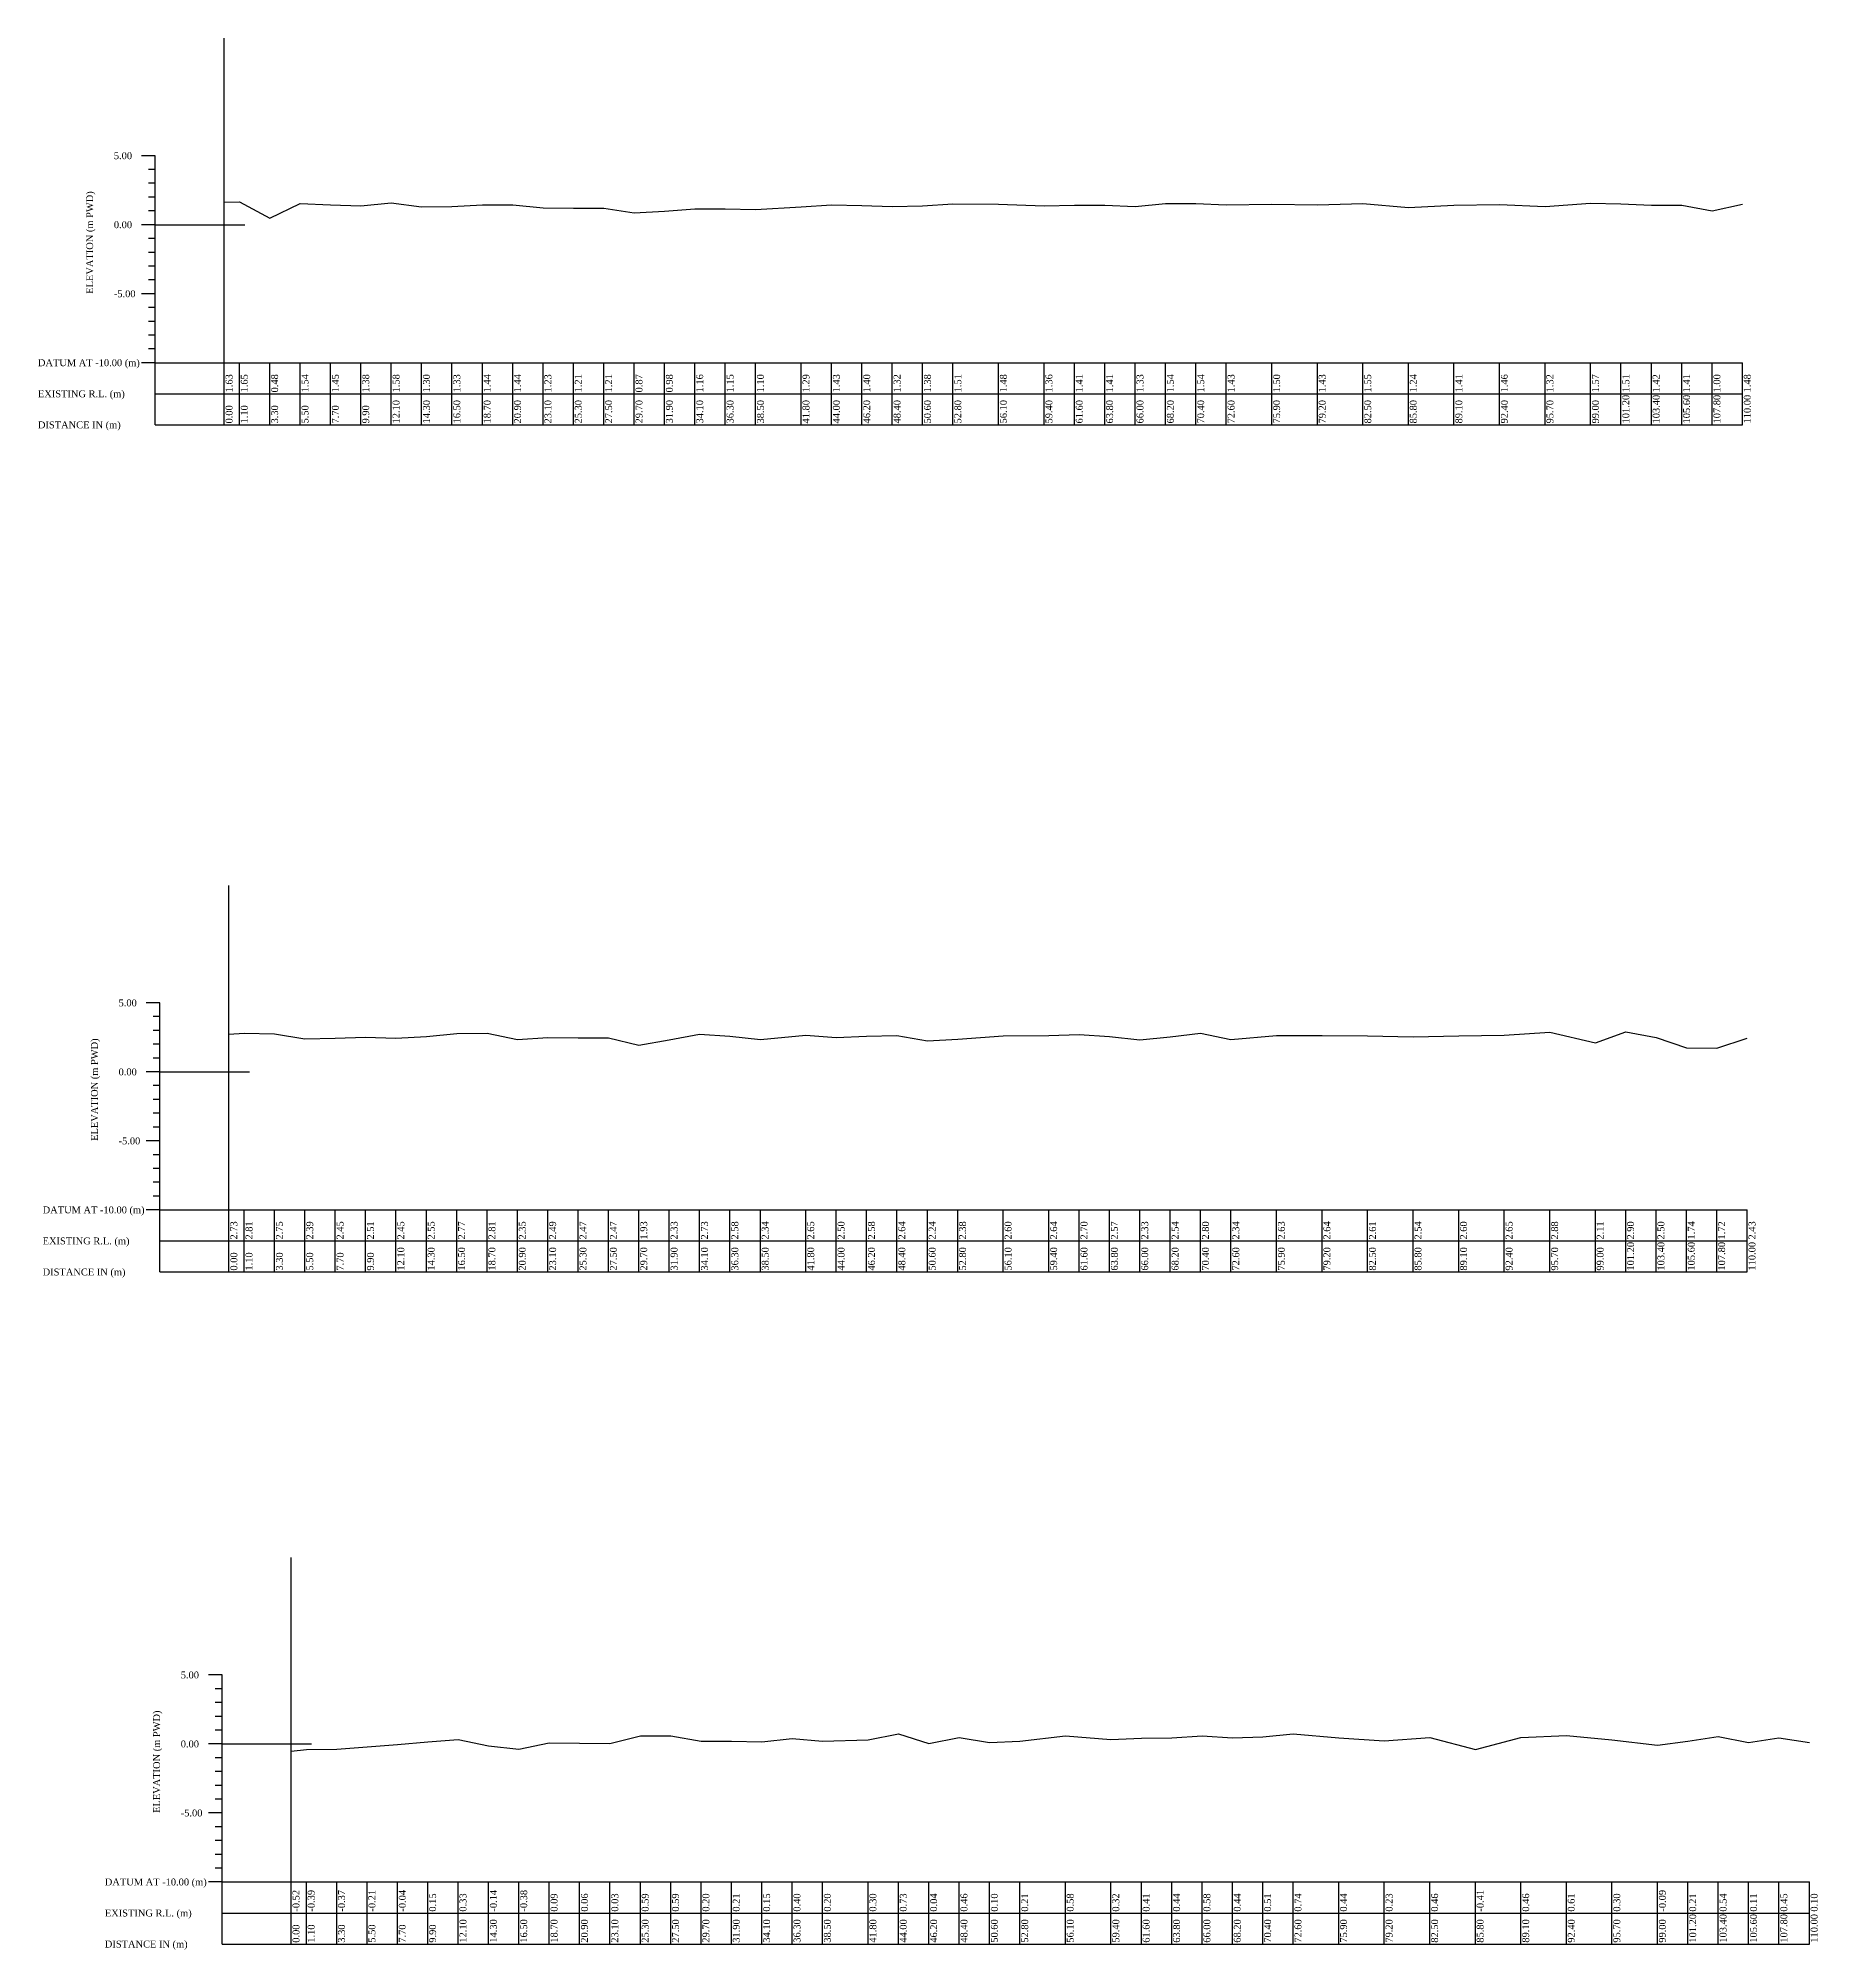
# Model space of a CAD drawing. Header units: metres. Extents: x -148477 to 168932, y -55673 to -2736.
# Drawn here: x -15381.9 to -15253, y -15261.7 to -15123.2 of the extents above; entities that cross this region are included whole.
import ezdxf

# ---------------------------------------------------------------- set-up
doc = ezdxf.new("R2010")
doc.units = ezdxf.units.M
doc.styles.add('liza', font='times.ttf', dxfattribs={"height": 2})

msp = doc.modelspace()

# ---------------------------------------------------------------- linework, layer by layer
at = {"color": 1, "linetype": 'Continuous', "lineweight": -3, "ltscale": 0.5}
for p, q in [((-15368.4252, -15146.6707), (-15368.4252, -15123.1575)), ((-15373.4252, -15136.6707), (-15366.9396, -15136.6707)), ((-15368.082, -15208.0498), (-15368.082, -15184.5365)), ((-15373.082, -15198.0498), (-15366.5963, -15198.0498)), ((-15363.5778, -15256.7467), (-15363.5778, -15233.2335)), ((-15368.5778, -15246.7467), (-15362.0921, -15246.7467))]:
    msp.add_line(p, q, dxfattribs=at)
at = {"color": 6, "linetype": 'Continuous', "lineweight": -3, "ltscale": 0.5}
for p, q in [((-15373.4252, -15131.6707), (-15374.4252, -15131.6707)), ((-15373.4252, -15132.6707), (-15373.9252, -15132.6707)), ((-15373.4252, -15151.1707), (-15373.4252, -15131.6707)), ((-15373.4252, -15133.6707), (-15373.9252, -15133.6707)), ((-15373.4252, -15134.6707), (-15373.9252, -15134.6707)), ((-15373.4252, -15136.6707), (-15374.4252, -15136.6707)), ((-15373.4252, -15135.6707), (-15373.9252, -15135.6707)), ((-15373.4252, -15137.6707), (-15373.9252, -15137.6707)), ((-15373.4252, -15138.6707), (-15373.9252, -15138.6707)), ((-15373.4252, -15139.6707), (-15373.9252, -15139.6707)), ((-15373.4252, -15140.6707), (-15373.9252, -15140.6707)), ((-15373.4252, -15141.6707), (-15374.4252, -15141.6707)), ((-15373.4252, -15142.6707), (-15373.9252, -15142.6707)), ((-15373.4252, -15143.6707), (-15373.9252, -15143.6707)), ((-15373.4252, -15144.6707), (-15373.9252, -15144.6707)), ((-15373.4252, -15145.6707), (-15373.9252, -15145.6707)), ((-15373.4252, -15146.6707), (-15374.4252, -15146.6707)), ((-15373.4252, -15146.6707), (-15258.4252, -15146.6707)), ((-15368.4252, -15151.1707), (-15368.4252, -15146.6707)), ((-15367.3252, -15151.1707), (-15367.3252, -15146.6707)), ((-15365.1252, -15151.1707), (-15365.1252, -15146.6707)), ((-15362.9252, -15151.1707), (-15362.9252, -15146.6707)), ((-15360.7252, -15151.1707), (-15360.7252, -15146.6707)), ((-15358.5252, -15151.1707), (-15358.5252, -15146.6707)), ((-15356.3252, -15151.1707), (-15356.3252, -15146.6707)), ((-15354.1252, -15151.1707), (-15354.1252, -15146.6707)), ((-15351.9252, -15151.1707), (-15351.9252, -15146.6707)), ((-15349.7252, -15151.1707), (-15349.7252, -15146.6707)), ((-15347.5252, -15151.1707), (-15347.5252, -15146.6707)), ((-15345.3252, -15151.1707), (-15345.3252, -15146.6707)), ((-15343.1252, -15151.1707), (-15343.1252, -15146.6707)), ((-15340.9252, -15151.1707), (-15340.9252, -15146.6707)), ((-15338.7252, -15151.1707), (-15338.7252, -15146.6707)), ((-15336.5252, -15151.1707), (-15336.5252, -15146.6707)), ((-15334.3252, -15151.1707), (-15334.3252, -15146.6707)), ((-15332.1252, -15151.1707), (-15332.1252, -15146.6707)), ((-15329.9252, -15151.1707), (-15329.9252, -15146.6707)), ((-15326.6252, -15151.1707), (-15326.6252, -15146.6707)), ((-15324.4252, -15151.1707), (-15324.4252, -15146.6707)), ((-15322.2252, -15151.1707), (-15322.2252, -15146.6707)), ((-15320.0252, -15151.1707), (-15320.0252, -15146.6707)), ((-15317.8252, -15151.1707), (-15317.8252, -15146.6707)), ((-15315.6252, -15151.1707), (-15315.6252, -15146.6707)), ((-15312.3252, -15151.1707), (-15312.3252, -15146.6707)), ((-15309.0252, -15151.1707), (-15309.0252, -15146.6707)), ((-15306.8252, -15151.1707), (-15306.8252, -15146.6707)), ((-15304.6252, -15151.1707), (-15304.6252, -15146.6707)), ((-15302.4252, -15151.1707), (-15302.4252, -15146.6707)), ((-15300.2252, -15151.1707), (-15300.2252, -15146.6707)), ((-15298.0252, -15151.1707), (-15298.0252, -15146.6707)), ((-15295.8252, -15151.1707), (-15295.8252, -15146.6707)), ((-15292.5252, -15151.1707), (-15292.5252, -15146.6707)), ((-15289.2252, -15151.1707), (-15289.2252, -15146.6707)), ((-15285.9252, -15151.1707), (-15285.9252, -15146.6707)), ((-15282.6252, -15151.1707), (-15282.6252, -15146.6707)), ((-15279.3252, -15151.1707), (-15279.3252, -15146.6707)), ((-15276.0252, -15151.1707), (-15276.0252, -15146.6707)), ((-15272.7252, -15151.1707), (-15272.7252, -15146.6707)), ((-15269.4252, -15151.1707), (-15269.4252, -15146.6707)), ((-15267.2252, -15151.1707), (-15267.2252, -15146.6707)), ((-15265.0252, -15151.1707), (-15265.0252, -15146.6707)), ((-15262.8252, -15151.1707), (-15262.8252, -15146.6707)), ((-15260.6252, -15151.1707), (-15260.6252, -15146.6707)), ((-15258.4252, -15151.1707), (-15258.4252, -15146.6707)), ((-15373.4252, -15148.9207), (-15258.4252, -15148.9207)), ((-15373.4252, -15151.1707), (-15258.4252, -15151.1707)), ((-15373.082, -15193.0498), (-15374.082, -15193.0498)), ((-15373.082, -15212.5498), (-15373.082, -15193.0498)), ((-15373.082, -15194.0498), (-15373.582, -15194.0498)), ((-15373.082, -15195.0498), (-15373.582, -15195.0498)), ((-15373.082, -15196.0498), (-15373.582, -15196.0498)), ((-15373.082, -15197.0498), (-15373.582, -15197.0498)), ((-15373.082, -15198.0498), (-15374.082, -15198.0498)), ((-15373.082, -15199.0498), (-15373.582, -15199.0498)), ((-15373.082, -15200.0498), (-15373.582, -15200.0498)), ((-15373.082, -15201.0498), (-15373.582, -15201.0498)), ((-15373.082, -15203.0498), (-15374.082, -15203.0498)), ((-15373.082, -15202.0498), (-15373.582, -15202.0498)), ((-15373.082, -15204.0498), (-15373.582, -15204.0498)), ((-15373.082, -15205.0498), (-15373.582, -15205.0498)), ((-15373.082, -15206.0498), (-15373.582, -15206.0498)), ((-15373.082, -15207.0498), (-15373.582, -15207.0498)), ((-15373.082, -15208.0498), (-15374.082, -15208.0498)), ((-15373.082, -15208.0498), (-15258.082, -15208.0498)), ((-15368.082, -15212.5498), (-15368.082, -15208.0498)), ((-15366.982, -15212.5498), (-15366.982, -15208.0498)), ((-15364.782, -15212.5498), (-15364.782, -15208.0498)), ((-15362.582, -15212.5498), (-15362.582, -15208.0498)), ((-15360.382, -15212.5498), (-15360.382, -15208.0498)), ((-15358.182, -15212.5498), (-15358.182, -15208.0498)), ((-15355.982, -15212.5498), (-15355.982, -15208.0498)), ((-15353.782, -15212.5498), (-15353.782, -15208.0498)), ((-15351.582, -15212.5498), (-15351.582, -15208.0498)), ((-15349.382, -15212.5498), (-15349.382, -15208.0498)), ((-15347.182, -15212.5498), (-15347.182, -15208.0498)), ((-15344.982, -15212.5498), (-15344.982, -15208.0498)), ((-15342.782, -15212.5498), (-15342.782, -15208.0498)), ((-15340.582, -15212.5498), (-15340.582, -15208.0498)), ((-15338.382, -15212.5498), (-15338.382, -15208.0498)), ((-15336.182, -15212.5498), (-15336.182, -15208.0498)), ((-15333.982, -15212.5498), (-15333.982, -15208.0498)), ((-15331.782, -15212.5498), (-15331.782, -15208.0498)), ((-15329.582, -15212.5498), (-15329.582, -15208.0498)), ((-15326.282, -15212.5498), (-15326.282, -15208.0498)), ((-15324.082, -15212.5498), (-15324.082, -15208.0498)), ((-15321.882, -15212.5498), (-15321.882, -15208.0498)), ((-15319.682, -15212.5498), (-15319.682, -15208.0498)), ((-15317.482, -15212.5498), (-15317.482, -15208.0498)), ((-15315.282, -15212.5498), (-15315.282, -15208.0498)), ((-15311.982, -15212.5498), (-15311.982, -15208.0498)), ((-15308.682, -15212.5498), (-15308.682, -15208.0498)), ((-15306.482, -15212.5498), (-15306.482, -15208.0498)), ((-15304.282, -15212.5498), (-15304.282, -15208.0498)), ((-15302.082, -15212.5498), (-15302.082, -15208.0498)), ((-15299.882, -15212.5498), (-15299.882, -15208.0498)), ((-15297.682, -15212.5498), (-15297.682, -15208.0498)), ((-15295.482, -15212.5498), (-15295.482, -15208.0498)), ((-15292.182, -15212.5498), (-15292.182, -15208.0498)), ((-15288.882, -15212.5498), (-15288.882, -15208.0498)), ((-15285.582, -15212.5498), (-15285.582, -15208.0498)), ((-15282.282, -15212.5498), (-15282.282, -15208.0498)), ((-15278.982, -15212.5498), (-15278.982, -15208.0498)), ((-15275.682, -15212.5498), (-15275.682, -15208.0498)), ((-15272.382, -15212.5498), (-15272.382, -15208.0498)), ((-15269.082, -15212.5498), (-15269.082, -15208.0498)), ((-15266.882, -15212.5498), (-15266.882, -15208.0498)), ((-15264.682, -15212.5498), (-15264.682, -15208.0498)), ((-15262.482, -15212.5498), (-15262.482, -15208.0498)), ((-15260.282, -15212.5498), (-15260.282, -15208.0498)), ((-15258.082, -15212.5498), (-15258.082, -15208.0498)), ((-15373.082, -15210.2998), (-15258.082, -15210.2998)), ((-15373.082, -15212.5498), (-15258.082, -15212.5498)), ((-15368.5778, -15241.7467), (-15369.5778, -15241.7467)), ((-15368.5778, -15261.2467), (-15368.5778, -15241.7467)), ((-15368.5778, -15242.7467), (-15369.0778, -15242.7467)), ((-15368.5778, -15243.7467), (-15369.0778, -15243.7467)), ((-15368.5778, -15244.7467), (-15369.0778, -15244.7467)), ((-15368.5778, -15245.7467), (-15369.0778, -15245.7467)), ((-15368.5778, -15246.7467), (-15369.5778, -15246.7467)), ((-15368.5778, -15247.7467), (-15369.0778, -15247.7467)), ((-15368.5778, -15248.7467), (-15369.0778, -15248.7467)), ((-15368.5778, -15249.7467), (-15369.0778, -15249.7467)), ((-15368.5778, -15251.7467), (-15369.5778, -15251.7467)), ((-15368.5778, -15250.7467), (-15369.0778, -15250.7467)), ((-15368.5778, -15252.7467), (-15369.0778, -15252.7467)), ((-15368.5778, -15253.7467), (-15369.0778, -15253.7467)), ((-15368.5778, -15254.7467), (-15369.0778, -15254.7467)), ((-15368.5778, -15255.7467), (-15369.0778, -15255.7467)), ((-15368.5778, -15256.7467), (-15369.5778, -15256.7467)), ((-15368.5778, -15256.7467), (-15253.5778, -15256.7467)), ((-15363.5778, -15261.2467), (-15363.5778, -15256.7467)), ((-15362.4778, -15261.2467), (-15362.4778, -15256.7467)), ((-15360.2778, -15261.2467), (-15360.2778, -15256.7467)), ((-15358.0778, -15261.2467), (-15358.0778, -15256.7467)), ((-15355.8778, -15261.2467), (-15355.8778, -15256.7467)), ((-15353.6778, -15261.2467), (-15353.6778, -15256.7467)), ((-15351.4778, -15261.2467), (-15351.4778, -15256.7467)), ((-15349.2778, -15261.2467), (-15349.2778, -15256.7467)), ((-15347.0778, -15261.2467), (-15347.0778, -15256.7467)), ((-15344.8778, -15261.2467), (-15344.8778, -15256.7467)), ((-15342.6778, -15261.2467), (-15342.6778, -15256.7467)), ((-15340.4778, -15261.2467), (-15340.4778, -15256.7467)), ((-15338.2778, -15261.2467), (-15338.2778, -15256.7467)), ((-15336.0778, -15261.2467), (-15336.0778, -15256.7467)), ((-15333.8778, -15261.2467), (-15333.8778, -15256.7467)), ((-15331.6778, -15261.2467), (-15331.6778, -15256.7467)), ((-15329.4778, -15261.2467), (-15329.4778, -15256.7467)), ((-15327.2778, -15261.2467), (-15327.2778, -15256.7467)), ((-15325.0778, -15261.2467), (-15325.0778, -15256.7467)), ((-15321.7778, -15261.2467), (-15321.7778, -15256.7467)), ((-15319.5778, -15261.2467), (-15319.5778, -15256.7467)), ((-15317.3778, -15261.2467), (-15317.3778, -15256.7467)), ((-15315.1778, -15261.2467), (-15315.1778, -15256.7467)), ((-15312.9778, -15261.2467), (-15312.9778, -15256.7467)), ((-15310.7778, -15261.2467), (-15310.7778, -15256.7467)), ((-15307.4778, -15261.2467), (-15307.4778, -15256.7467)), ((-15304.1778, -15261.2467), (-15304.1778, -15256.7467)), ((-15301.9778, -15261.2467), (-15301.9778, -15256.7467)), ((-15299.7778, -15261.2467), (-15299.7778, -15256.7467)), ((-15297.5778, -15261.2467), (-15297.5778, -15256.7467)), ((-15295.3778, -15261.2467), (-15295.3778, -15256.7467)), ((-15293.1778, -15261.2467), (-15293.1778, -15256.7467)), ((-15290.9778, -15261.2467), (-15290.9778, -15256.7467)), ((-15287.6778, -15261.2467), (-15287.6778, -15256.7467)), ((-15284.3778, -15261.2467), (-15284.3778, -15256.7467)), ((-15281.0778, -15261.2467), (-15281.0778, -15256.7467)), ((-15277.7778, -15261.2467), (-15277.7778, -15256.7467)), ((-15274.4778, -15261.2467), (-15274.4778, -15256.7467)), ((-15271.1778, -15261.2467), (-15271.1778, -15256.7467)), ((-15267.8778, -15261.2467), (-15267.8778, -15256.7467)), ((-15264.5778, -15261.2467), (-15264.5778, -15256.7467)), ((-15262.3778, -15261.2467), (-15262.3778, -15256.7467)), ((-15260.1778, -15261.2467), (-15260.1778, -15256.7467)), ((-15257.9778, -15261.2467), (-15257.9778, -15256.7467)), ((-15255.7778, -15261.2467), (-15255.7778, -15256.7467)), ((-15253.5778, -15261.2467), (-15253.5778, -15256.7467)), ((-15368.5778, -15258.9967), (-15253.5778, -15258.9967)), ((-15368.5778, -15261.2467), (-15253.5778, -15261.2467))]:
    msp.add_line(p, q, dxfattribs=at)
msp.add_lwpolyline([(-15368.4252, -15135.0407), (-15367.3252, -15135.0207), (-15365.1252, -15136.1907), (-15362.9252, -15135.1307), (-15360.7252, -15135.2207), (-15358.5252, -15135.2907), (-15356.3252, -15135.0907), (-15354.1252, -15135.3707), (-15351.9252, -15135.3407), (-15349.7252, -15135.2307), (-15347.5252, -15135.2307), (-15345.3252, -15135.4407), (-15343.1252, -15135.4607), (-15340.9252, -15135.4607), (-15338.7252, -15135.8007), (-15336.5252, -15135.6907), (-15334.3252, -15135.5107), (-15332.1252, -15135.5207), (-15329.9252, -15135.5707), (-15326.6252, -15135.3807), (-15324.4252, -15135.2407), (-15322.2252, -15135.2707), (-15320.0252, -15135.3507), (-15317.8252, -15135.2907), (-15315.6252, -15135.1607), (-15312.3252, -15135.1907), (-15309.0252, -15135.3107), (-15306.8252, -15135.2607), (-15304.6252, -15135.2607), (-15302.4252, -15135.3407), (-15300.2252, -15135.1307), (-15298.0252, -15135.1307), (-15295.8252, -15135.2407), (-15292.5252, -15135.1707), (-15289.2252, -15135.2407), (-15285.9252, -15135.1207), (-15282.6252, -15135.4307), (-15279.3252, -15135.2607), (-15276.0252, -15135.2107), (-15272.7252, -15135.3507), (-15269.4252, -15135.1007), (-15267.2252, -15135.1607), (-15265.0252, -15135.2507), (-15262.8252, -15135.2607), (-15260.6252, -15135.6707), (-15258.4252, -15135.1907)], dxfattribs=at)
at = {"color": 4, "linetype": 'Continuous', "lineweight": -3, "ltscale": 0.5}
msp.add_lwpolyline([(-15368.082, -15195.3198), (-15366.982, -15195.2398), (-15364.782, -15195.2998), (-15362.582, -15195.6598), (-15360.382, -15195.5998), (-15358.182, -15195.5398), (-15355.982, -15195.5998), (-15353.782, -15195.4998), (-15351.582, -15195.2798), (-15349.382, -15195.2398), (-15347.182, -15195.6998), (-15344.982, -15195.5598), (-15342.782, -15195.5798), (-15340.582, -15195.5798), (-15338.382, -15196.1198), (-15336.182, -15195.7198), (-15333.982, -15195.3198), (-15331.782, -15195.4698), (-15329.582, -15195.7098), (-15326.282, -15195.3998), (-15324.082, -15195.5498), (-15321.882, -15195.4698), (-15319.682, -15195.4098), (-15317.482, -15195.8098), (-15315.282, -15195.6698), (-15311.982, -15195.4498), (-15308.682, -15195.4098), (-15306.482, -15195.3498), (-15304.282, -15195.4798), (-15302.082, -15195.7198), (-15299.882, -15195.5098), (-15297.682, -15195.2498), (-15295.482, -15195.7098), (-15292.182, -15195.4198), (-15288.882, -15195.4098), (-15285.582, -15195.4398), (-15282.282, -15195.5098), (-15278.982, -15195.4498), (-15275.682, -15195.3998), (-15272.382, -15195.1698), (-15269.082, -15195.9398), (-15266.882, -15195.1498), (-15264.682, -15195.5498), (-15262.482, -15196.3098), (-15260.282, -15196.3298), (-15258.082, -15195.6198)], dxfattribs=at)
at = {"color": 3, "linetype": 'Continuous', "lineweight": -3, "ltscale": 0.5}
msp.add_lwpolyline([(-15363.5778, -15247.2667), (-15362.4778, -15247.1367), (-15360.2778, -15247.1167), (-15358.0778, -15246.9567), (-15355.8778, -15246.7867), (-15353.6778, -15246.5967), (-15351.4778, -15246.4167), (-15349.2778, -15246.8867), (-15347.0778, -15247.1267), (-15344.8778, -15246.6567), (-15342.6778, -15246.6867), (-15340.4778, -15246.7167), (-15338.2778, -15246.1567), (-15336.0778, -15246.1567), (-15333.8778, -15246.5467), (-15331.6778, -15246.5367), (-15329.4778, -15246.5967), (-15327.2778, -15246.3467), (-15325.0778, -15246.5467), (-15321.7778, -15246.4467), (-15319.5778, -15246.0167), (-15317.3778, -15246.7067), (-15315.1778, -15246.2867), (-15312.9778, -15246.6467), (-15310.7778, -15246.5367), (-15307.4778, -15246.1667), (-15304.1778, -15246.4267), (-15301.9778, -15246.3367), (-15299.7778, -15246.3067), (-15297.5778, -15246.1667), (-15295.3778, -15246.3067), (-15293.1778, -15246.2367), (-15290.9778, -15246.0067), (-15287.6778, -15246.3067), (-15284.3778, -15246.5167), (-15281.0778, -15246.2867), (-15277.7778, -15247.1567), (-15274.4778, -15246.2867), (-15271.1778, -15246.1367), (-15267.8778, -15246.4467), (-15264.5778, -15246.8367), (-15262.3778, -15246.5367), (-15260.1778, -15246.2067), (-15257.9778, -15246.6367), (-15255.7778, -15246.2967), (-15253.5778, -15246.6467)], dxfattribs=at)

# ---------------------------------------------------------------- texts
at = {"color": 6, "linetype": 'Continuous', "lineweight": -3, "ltscale": 0.5, "char_height": 0.5, "attachment_point": 1, "style": 'liza'}
for s, insert, width in [('5.00', (-15376.4252, -15131.4207), 2), ('0.00', (-15376.4252, -15136.4207), 2), ('-5.00', (-15376.4252, -15141.4207), 2), ('DATUM AT -10.00 (m)', (-15381.9252, -15146.4207), 7.5), ('EXISTING R.L. (m)', (-15381.9252, -15148.6707), 7.5), ('DISTANCE IN (m)', (-15381.9252, -15150.9207), 7.5), ('5.00', (-15376.082, -15192.7998), 2), ('0.00', (-15376.082, -15197.7998), 2), ('-5.00', (-15376.082, -15202.7998), 2), ('DATUM AT -10.00 (m)', (-15381.582, -15207.7998), 7.5), ('EXISTING R.L. (m)', (-15381.582, -15210.0498), 7.5), ('DISTANCE IN (m)', (-15381.582, -15212.2998), 7.5), ('5.00', (-15371.5778, -15241.4967), 2), ('0.00', (-15371.5778, -15246.4967), 2), ('-5.00', (-15371.5778, -15251.4967), 2), ('DATUM AT -10.00 (m)', (-15377.0778, -15256.4967), 7.5), ('EXISTING R.L. (m)', (-15377.0778, -15258.7467), 7.5), ('DISTANCE IN (m)', (-15377.0778, -15260.9967), 7.5)]:
    msp.add_mtext(s, dxfattribs=dict(at, insert=insert, width=width))
at = {"color": 6, "linetype": 'Continuous', "lineweight": -3, "ltscale": 0.5, "char_height": 0.5, "attachment_point": 1, "rotation": 90, "style": 'liza'}
for s, insert, width in [('ELEVATION (m PWD)', (-15378.4252, -15141.6707), 10), ('1.63', (-15368.3252, -15148.8207), 2.15), ('1.65', (-15367.2252, -15148.8207), 2.15), ('0.48', (-15365.0252, -15148.8207), 2.15), ('1.54', (-15362.8252, -15148.8207), 2.15), ('1.45', (-15360.6252, -15148.8207), 2.15), ('1.38', (-15358.4252, -15148.8207), 2.15), ('1.58', (-15356.2252, -15148.8207), 2.15), ('1.30', (-15354.0252, -15148.8207), 2.15), ('1.33', (-15351.8252, -15148.8207), 2.15), ('1.44', (-15349.6252, -15148.8207), 2.15), ('1.44', (-15347.4252, -15148.8207), 2.15), ('1.23', (-15345.2252, -15148.8207), 2.15), ('1.21', (-15343.0252, -15148.8207), 2.15), ('1.21', (-15340.8252, -15148.8207), 2.15), ('0.87', (-15338.6252, -15148.8207), 2.15), ('0.98', (-15336.4252, -15148.8207), 2.15), ('1.16', (-15334.2252, -15148.8207), 2.15), ('1.15', (-15332.0252, -15148.8207), 2.15), ('1.10', (-15329.8252, -15148.8207), 2.15), ('1.29', (-15326.5252, -15148.8207), 2.15), ('1.43', (-15324.3252, -15148.8207), 2.15), ('1.40', (-15322.1252, -15148.8207), 2.15), ('1.32', (-15319.9252, -15148.8207), 2.15), ('1.38', (-15317.7252, -15148.8207), 2.15), ('1.51', (-15315.5252, -15148.8207), 2.15), ('1.48', (-15312.2252, -15148.8207), 2.15), ('1.36', (-15308.9252, -15148.8207), 2.15), ('1.41', (-15306.7252, -15148.8207), 2.15), ('1.41', (-15304.5252, -15148.8207), 2.15), ('1.33', (-15302.3252, -15148.8207), 2.15), ('1.54', (-15300.1252, -15148.8207), 2.15), ('1.54', (-15297.9252, -15148.8207), 2.15), ('1.43', (-15295.7252, -15148.8207), 2.15), ('1.50', (-15292.4252, -15148.8207), 2.15), ('1.43', (-15289.1252, -15148.8207), 2.15), ('1.55', (-15285.8252, -15148.8207), 2.15), ('1.24', (-15282.5252, -15148.8207), 2.15), ('1.41', (-15279.2252, -15148.8207), 2.15), ('1.46', (-15275.9252, -15148.8207), 2.15), ('1.32', (-15272.6252, -15148.8207), 2.15), ('1.57', (-15269.3252, -15148.8207), 2.15), ('1.51', (-15267.1252, -15148.8207), 2.15), ('1.42', (-15264.9252, -15148.8207), 2.15), ('1.41', (-15262.7252, -15148.8207), 2.15), ('1.00', (-15260.5252, -15148.8207), 2.15), ('1.48', (-15258.3252, -15148.8207), 2.15), ('101.20', (-15267.1252, -15151.0707), 2.15), ('103.40', (-15264.9252, -15151.0707), 2.15), ('105.60', (-15262.7252, -15151.0707), 2.15), ('107.80', (-15260.5252, -15151.0707), 2.15), ('110.00', (-15258.3252, -15151.0707), 2.15), ('0.00', (-15368.3252, -15151.0707), 2.15), ('1.10', (-15367.2252, -15151.0707), 2.15), ('3.30', (-15365.0252, -15151.0707), 2.15), ('5.50', (-15362.8252, -15151.0707), 2.15), ('7.70', (-15360.6252, -15151.0707), 2.15), ('9.90', (-15358.4252, -15151.0707), 2.15), ('12.10', (-15356.2252, -15151.0707), 2.15), ('14.30', (-15354.0252, -15151.0707), 2.15), ('16.50', (-15351.8252, -15151.0707), 2.15), ('18.70', (-15349.6252, -15151.0707), 2.15), ('20.90', (-15347.4252, -15151.0707), 2.15), ('23.10', (-15345.2252, -15151.0707), 2.15), ('25.30', (-15343.0252, -15151.0707), 2.15), ('27.50', (-15340.8252, -15151.0707), 2.15), ('29.70', (-15338.6252, -15151.0707), 2.15), ('31.90', (-15336.4252, -15151.0707), 2.15), ('34.10', (-15334.2252, -15151.0707), 2.15), ('36.30', (-15332.0252, -15151.0707), 2.15), ('38.50', (-15329.8252, -15151.0707), 2.15), ('41.80', (-15326.5252, -15151.0707), 2.15), ('44.00', (-15324.3252, -15151.0707), 2.15), ('46.20', (-15322.1252, -15151.0707), 2.15), ('48.40', (-15319.9252, -15151.0707), 2.15), ('50.60', (-15317.7252, -15151.0707), 2.15), ('52.80', (-15315.5252, -15151.0707), 2.15), ('56.10', (-15312.2252, -15151.0707), 2.15), ('59.40', (-15308.9252, -15151.0707), 2.15), ('61.60', (-15306.7252, -15151.0707), 2.15), ('63.80', (-15304.5252, -15151.0707), 2.15), ('66.00', (-15302.3252, -15151.0707), 2.15), ('68.20', (-15300.1252, -15151.0707), 2.15), ('70.40', (-15297.9252, -15151.0707), 2.15), ('72.60', (-15295.7252, -15151.0707), 2.15), ('75.90', (-15292.4252, -15151.0707), 2.15), ('79.20', (-15289.1252, -15151.0707), 2.15), ('82.50', (-15285.8252, -15151.0707), 2.15), ('85.80', (-15282.5252, -15151.0707), 2.15), ('89.10', (-15279.2252, -15151.0707), 2.15), ('92.40', (-15275.9252, -15151.0707), 2.15), ('95.70', (-15272.6252, -15151.0707), 2.15), ('99.00', (-15269.3252, -15151.0707), 2.15), ('ELEVATION (m PWD)', (-15378.082, -15203.0498), 10), ('2.73', (-15367.982, -15210.1998), 2.15), ('2.81', (-15366.882, -15210.1998), 2.15), ('2.75', (-15364.682, -15210.1998), 2.15), ('2.39', (-15362.482, -15210.1998), 2.15), ('2.45', (-15360.282, -15210.1998), 2.15), ('2.51', (-15358.082, -15210.1998), 2.15), ('2.45', (-15355.882, -15210.1998), 2.15), ('2.55', (-15353.682, -15210.1998), 2.15), ('2.77', (-15351.482, -15210.1998), 2.15), ('2.81', (-15349.282, -15210.1998), 2.15), ('2.35', (-15347.082, -15210.1998), 2.15), ('2.49', (-15344.882, -15210.1998), 2.15), ('2.47', (-15342.682, -15210.1998), 2.15), ('2.47', (-15340.482, -15210.1998), 2.15), ('1.93', (-15338.282, -15210.1998), 2.15), ('2.33', (-15336.082, -15210.1998), 2.15), ('2.73', (-15333.882, -15210.1998), 2.15), ('2.58', (-15331.682, -15210.1998), 2.15), ('2.34', (-15329.482, -15210.1998), 2.15), ('2.65', (-15326.182, -15210.1998), 2.15), ('2.50', (-15323.982, -15210.1998), 2.15), ('2.58', (-15321.782, -15210.1998), 2.15), ('2.64', (-15319.582, -15210.1998), 2.15), ('2.24', (-15317.382, -15210.1998), 2.15), ('2.38', (-15315.182, -15210.1998), 2.15), ('2.60', (-15311.882, -15210.1998), 2.15), ('2.64', (-15308.582, -15210.1998), 2.15), ('2.70', (-15306.382, -15210.1998), 2.15), ('2.57', (-15304.182, -15210.1998), 2.15), ('2.33', (-15301.982, -15210.1998), 2.15), ('2.54', (-15299.782, -15210.1998), 2.15), ('2.80', (-15297.582, -15210.1998), 2.15), ('2.34', (-15295.382, -15210.1998), 2.15), ('2.63', (-15292.082, -15210.1998), 2.15), ('2.64', (-15288.782, -15210.1998), 2.15), ('2.61', (-15285.482, -15210.1998), 2.15), ('2.54', (-15282.182, -15210.1998), 2.15), ('2.60', (-15278.882, -15210.1998), 2.15), ('2.65', (-15275.582, -15210.1998), 2.15), ('2.88', (-15272.282, -15210.1998), 2.15), ('2.11', (-15268.982, -15210.1998), 2.15), ('2.90', (-15266.782, -15210.1998), 2.15), ('2.50', (-15264.582, -15210.1998), 2.15), ('1.74', (-15262.382, -15210.1998), 2.15), ('1.72', (-15260.182, -15210.1998), 2.15), ('2.43', (-15257.982, -15210.1998), 2.15), ('0.00', (-15367.982, -15212.4498), 2.15), ('1.10', (-15366.882, -15212.4498), 2.15), ('3.30', (-15364.682, -15212.4498), 2.15), ('5.50', (-15362.482, -15212.4498), 2.15), ('7.70', (-15360.282, -15212.4498), 2.15), ('9.90', (-15358.082, -15212.4498), 2.15), ('12.10', (-15355.882, -15212.4498), 2.15), ('14.30', (-15353.682, -15212.4498), 2.15), ('16.50', (-15351.482, -15212.4498), 2.15), ('18.70', (-15349.282, -15212.4498), 2.15), ('20.90', (-15347.082, -15212.4498), 2.15), ('23.10', (-15344.882, -15212.4498), 2.15), ('25.30', (-15342.682, -15212.4498), 2.15), ('27.50', (-15340.482, -15212.4498), 2.15), ('29.70', (-15338.282, -15212.4498), 2.15), ('31.90', (-15336.082, -15212.4498), 2.15), ('34.10', (-15333.882, -15212.4498), 2.15), ('36.30', (-15331.682, -15212.4498), 2.15), ('38.50', (-15329.482, -15212.4498), 2.15), ('41.80', (-15326.182, -15212.4498), 2.15), ('44.00', (-15323.982, -15212.4498), 2.15), ('46.20', (-15321.782, -15212.4498), 2.15), ('48.40', (-15319.582, -15212.4498), 2.15), ('50.60', (-15317.382, -15212.4498), 2.15), ('52.80', (-15315.182, -15212.4498), 2.15), ('56.10', (-15311.882, -15212.4498), 2.15), ('59.40', (-15308.582, -15212.4498), 2.15), ('61.60', (-15306.382, -15212.4498), 2.15), ('63.80', (-15304.182, -15212.4498), 2.15), ('66.00', (-15301.982, -15212.4498), 2.15), ('68.20', (-15299.782, -15212.4498), 2.15), ('70.40', (-15297.582, -15212.4498), 2.15), ('72.60', (-15295.382, -15212.4498), 2.15), ('75.90', (-15292.082, -15212.4498), 2.15), ('79.20', (-15288.782, -15212.4498), 2.15), ('82.50', (-15285.482, -15212.4498), 2.15), ('85.80', (-15282.182, -15212.4498), 2.15), ('89.10', (-15278.882, -15212.4498), 2.15), ('92.40', (-15275.582, -15212.4498), 2.15), ('95.70', (-15272.282, -15212.4498), 2.15), ('99.00', (-15268.982, -15212.4498), 2.15), ('101.20', (-15266.782, -15212.4498), 2.15), ('103.40', (-15264.582, -15212.4498), 2.15), ('105.60', (-15262.382, -15212.4498), 2.15), ('107.80', (-15260.182, -15212.4498), 2.15), ('110.00', (-15257.982, -15212.4498), 2.15), ('ELEVATION (m PWD)', (-15373.5778, -15251.7467), 10), ('-0.39', (-15362.3778, -15258.8967), 2.15), ('-0.37', (-15360.1778, -15258.8967), 2.15), ('-0.04', (-15355.7778, -15258.8967), 2.15), ('-0.14', (-15349.1778, -15258.8967), 2.15), ('-0.38', (-15346.9778, -15258.8967), 2.15), ('-0.09', (-15264.4778, -15258.8967), 2.15), ('-0.52', (-15363.4778, -15258.8967), 2.15), ('-0.21', (-15357.9778, -15258.8967), 2.15), ('0.15', (-15353.5778, -15258.8967), 2.15), ('0.33', (-15351.3778, -15258.8967), 2.15), ('0.09', (-15344.7778, -15258.8967), 2.15), ('0.06', (-15342.5778, -15258.8967), 2.15), ('0.03', (-15340.3778, -15258.8967), 2.15), ('0.59', (-15338.1778, -15258.8967), 2.15), ('0.59', (-15335.9778, -15258.8967), 2.15), ('0.20', (-15333.7778, -15258.8967), 2.15), ('0.21', (-15331.5778, -15258.8967), 2.15), ('0.15', (-15329.3778, -15258.8967), 2.15), ('0.40', (-15327.1778, -15258.8967), 2.15), ('0.20', (-15324.9778, -15258.8967), 2.15), ('0.30', (-15321.6778, -15258.8967), 2.15), ('0.73', (-15319.4778, -15258.8967), 2.15), ('0.04', (-15317.2778, -15258.8967), 2.15), ('0.46', (-15315.0778, -15258.8967), 2.15), ('0.10', (-15312.8778, -15258.8967), 2.15), ('0.21', (-15310.6778, -15258.8967), 2.15), ('0.58', (-15307.3778, -15258.8967), 2.15), ('0.32', (-15304.0778, -15258.8967), 2.15), ('0.41', (-15301.8778, -15258.8967), 2.15), ('0.44', (-15299.6778, -15258.8967), 2.15), ('0.58', (-15297.4778, -15258.8967), 2.15), ('0.44', (-15295.2778, -15258.8967), 2.15), ('0.51', (-15293.0778, -15258.8967), 2.15), ('0.74', (-15290.8778, -15258.8967), 2.15), ('0.44', (-15287.5778, -15258.8967), 2.15), ('0.23', (-15284.2778, -15258.8967), 2.15), ('0.46', (-15280.9778, -15258.8967), 2.15), ('-0.41', (-15277.6778, -15258.8967), 2.15), ('0.46', (-15274.3778, -15258.8967), 2.15), ('0.61', (-15271.0778, -15258.8967), 2.15), ('0.30', (-15267.7778, -15258.8967), 2.15), ('0.21', (-15262.2778, -15258.8967), 2.15), ('0.54', (-15260.0778, -15258.8967), 2.15), ('0.11', (-15257.8778, -15258.8967), 2.15), ('0.45', (-15255.6778, -15258.8967), 2.15), ('0.10', (-15253.4778, -15258.8967), 2.15), ('0.00', (-15363.4778, -15261.1467), 2.15), ('1.10', (-15362.3778, -15261.1467), 2.15), ('3.30', (-15360.1778, -15261.1467), 2.15), ('5.50', (-15357.9778, -15261.1467), 2.15), ('7.70', (-15355.7778, -15261.1467), 2.15), ('9.90', (-15353.5778, -15261.1467), 2.15), ('12.10', (-15351.3778, -15261.1467), 2.15), ('14.30', (-15349.1778, -15261.1467), 2.15), ('16.50', (-15346.9778, -15261.1467), 2.15), ('18.70', (-15344.7778, -15261.1467), 2.15), ('20.90', (-15342.5778, -15261.1467), 2.15), ('23.10', (-15340.3778, -15261.1467), 2.15), ('25.30', (-15338.1778, -15261.1467), 2.15), ('27.50', (-15335.9778, -15261.1467), 2.15), ('29.70', (-15333.7778, -15261.1467), 2.15), ('31.90', (-15331.5778, -15261.1467), 2.15), ('34.10', (-15329.3778, -15261.1467), 2.15), ('36.30', (-15327.1778, -15261.1467), 2.15), ('38.50', (-15324.9778, -15261.1467), 2.15), ('41.80', (-15321.6778, -15261.1467), 2.15), ('44.00', (-15319.4778, -15261.1467), 2.15), ('46.20', (-15317.2778, -15261.1467), 2.15), ('48.40', (-15315.0778, -15261.1467), 2.15), ('50.60', (-15312.8778, -15261.1467), 2.15), ('52.80', (-15310.6778, -15261.1467), 2.15), ('56.10', (-15307.3778, -15261.1467), 2.15), ('59.40', (-15304.0778, -15261.1467), 2.15), ('61.60', (-15301.8778, -15261.1467), 2.15), ('63.80', (-15299.6778, -15261.1467), 2.15), ('66.00', (-15297.4778, -15261.1467), 2.15), ('68.20', (-15295.2778, -15261.1467), 2.15), ('70.40', (-15293.0778, -15261.1467), 2.15), ('72.60', (-15290.8778, -15261.1467), 2.15), ('75.90', (-15287.5778, -15261.1467), 2.15), ('79.20', (-15284.2778, -15261.1467), 2.15), ('82.50', (-15280.9778, -15261.1467), 2.15), ('85.80', (-15277.6778, -15261.1467), 2.15), ('89.10', (-15274.3778, -15261.1467), 2.15), ('92.40', (-15271.0778, -15261.1467), 2.15), ('95.70', (-15267.7778, -15261.1467), 2.15), ('99.00', (-15264.4778, -15261.1467), 2.15), ('101.20', (-15262.2778, -15261.1467), 2.15), ('103.40', (-15260.0778, -15261.1467), 2.15), ('105.60', (-15257.8778, -15261.1467), 2.15), ('107.80', (-15255.6778, -15261.1467), 2.15), ('110.00', (-15253.4778, -15261.1467), 2.15)]:
    msp.add_mtext(s, dxfattribs=dict(at, insert=insert, width=width))

doc.saveas('drawing.dxf')
